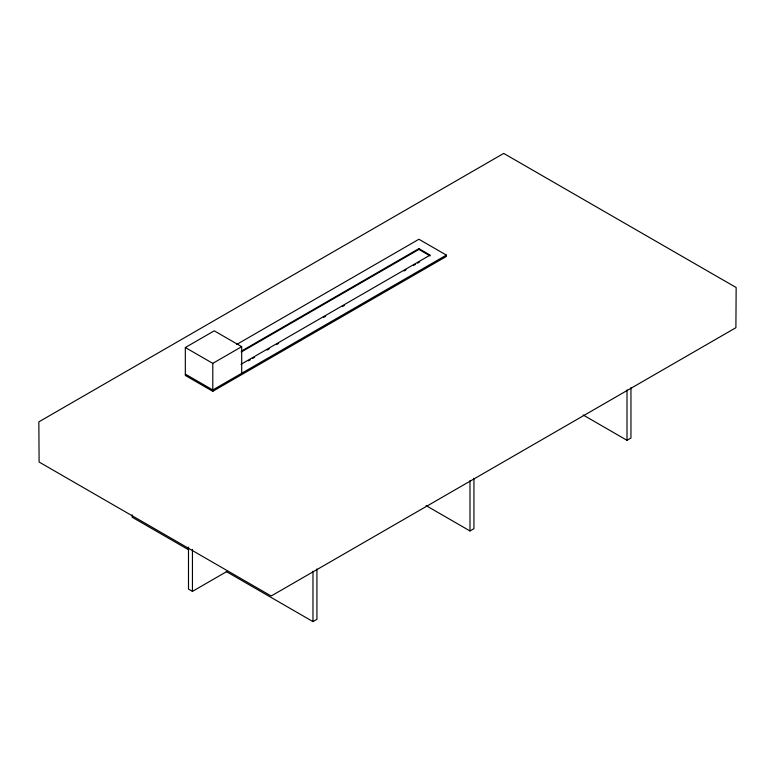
<?xml version="1.0" encoding="UTF-8"?>
<svg xmlns="http://www.w3.org/2000/svg" width="775" height="775" viewBox="0 0 775 775"><rect width="100%" height="100%" fill="white"/><g stroke="black" fill="none" stroke-linecap="round" stroke-linejoin="round"><path stroke-width="1.16" d="M236.656 344.478L418.917 239.252L446.371 255.101L446.371 256.448L212.786 391.307L185.332 375.458L185.332 347.52L214.239 330.828L241.693 346.677L241.693 373.269M185.332 347.52L212.786 363.368L241.693 346.677M241.277 351.191L418.917 248.63L430.125 255.101L240.996 364.298M241.277 351.995L418.917 249.434L430.125 255.905M248.31 360.879L250.403 359.677M252.485 358.467L254.578 357.256M267.123 350.019L269.206 348.818M276.52 344.594L278.613 343.383M323.543 317.44L325.636 316.239M342.356 306.58L344.439 305.379M404.007 270.988L406.09 269.787M413.404 265.563L415.497 264.353M417.589 263.151L419.682 261.94M446.371 255.101L212.786 389.961L185.332 374.112M188.49 547.111L188.49 589.097L192.442 591.373L227.007 571.427M271.521 595.81L735.901 327.699L736.153 287.525L503.702 153.411L38.847 421.852L39.099 462.026L270.824 595.81M226.232 571.524L312.974 621.608L316.927 619.322L316.927 568.937M426.095 505.61L469.989 530.952L473.942 528.666L473.942 478.291M583.11 414.964L627.004 440.307L630.957 438.02L630.957 387.636M188.616 549.804L132.176 517.225L132.176 514.823M627.004 389.922L627.004 440.307M469.989 480.568L469.989 530.952M418.917 248.63L418.917 249.434M312.974 571.223L312.974 621.608M212.786 363.368L212.786 391.307M192.442 549.388L192.442 591.373"/></g></svg>
